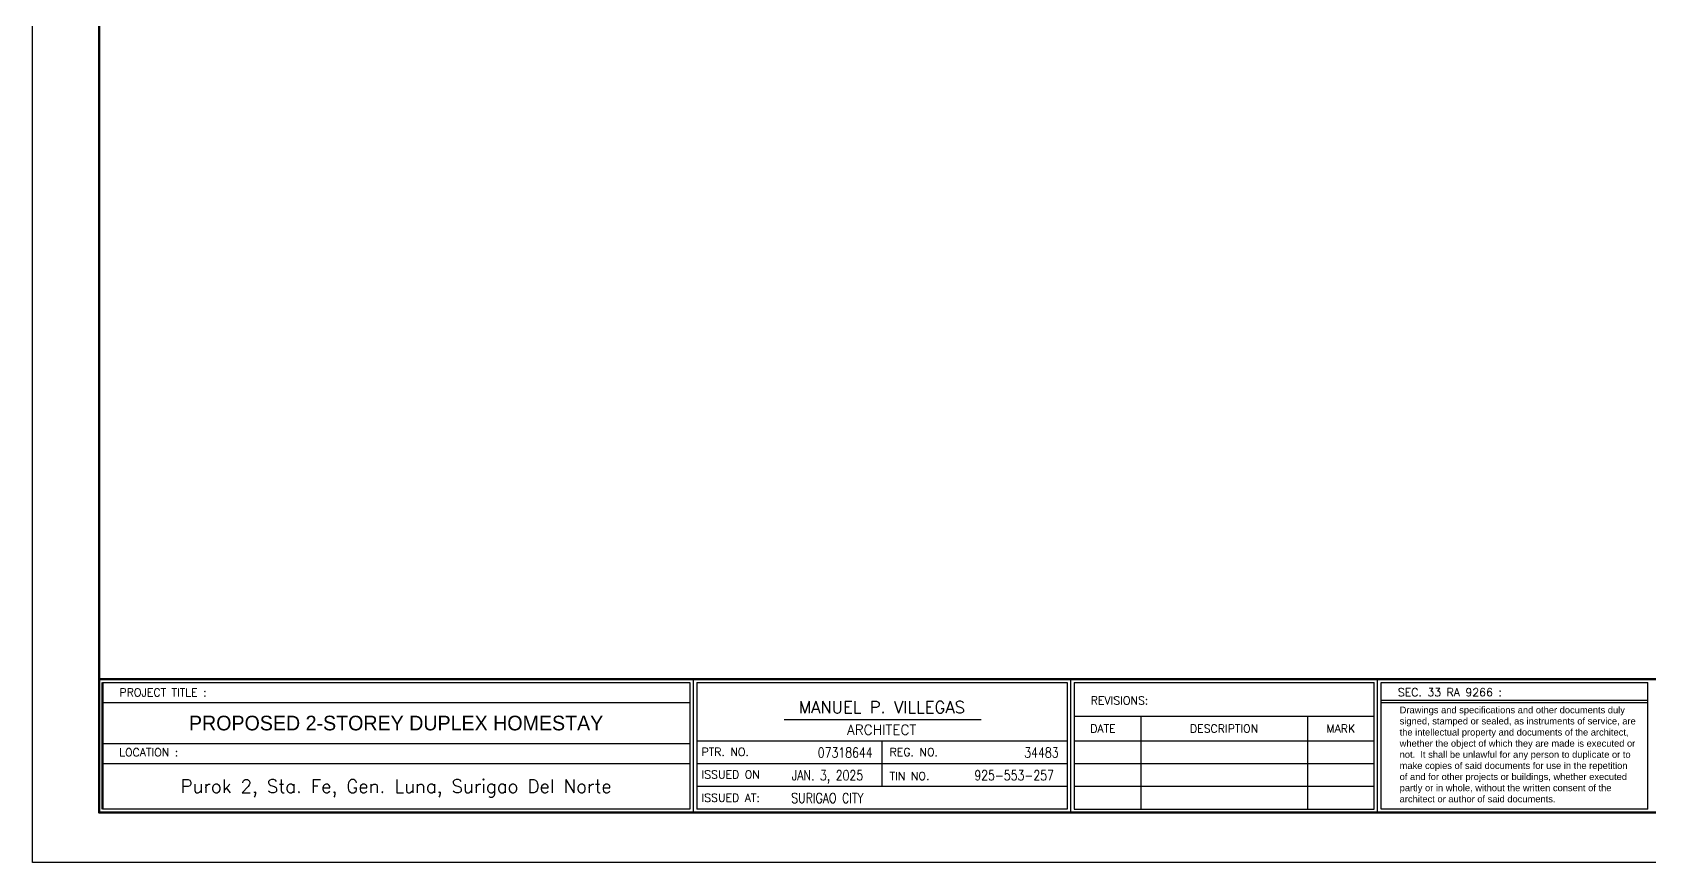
# Model space of a CAD drawing. Header units: millimetres. Extents: x 568137 to 731329, y -326076 to -191870.
# Drawn here: x 644229 to 668478, y -326076 to -313636 of the extents above; entities that cross this region are included whole.
import ezdxf
from ezdxf.enums import TextEntityAlignment as Align

# ---------------------------------------------------------------- set-up
doc = ezdxf.new("R2010")
doc.units = ezdxf.units.MM
doc.header["$LTSCALE"] = 300
doc.header["$MEASUREMENT"] = 0
doc.layers.get('DEFPOINTS').update_dxf_attribs({"color": 8})
for name, color, linetype, lineweight in [('BORDER', 5, 'Continuous', 50), ('TB-TXT', 4, 'Continuous', 35), ('TBLK', 7, 'Continuous', 40), ('TITLE', 3, 'Continuous', 30)]:
    doc.layers.add(name, color=color, linetype=linetype, lineweight=lineweight)
doc.styles.add('AVA', font='')
doc.styles.add('JESS', font='SIMPLEX')
doc.styles.add('PSM', font='simplex')
doc.styles.get('AVA').set_extended_font_data('AvantGarde Bk BT')

msp = doc.modelspace()

# ---------------------------------------------------------------- linework, layer by layer
at = {"layer": 'BORDER'}
for p, q in [((685529.4, -323325.5), (645229.4, -323325.5)), ((645229.4, -323325.5), (645229.4, -325325.5)), ((685529.4, -325325.5), (645229.4, -325325.5))]:
    msp.add_line(p, q, dxfattribs=at)
at = {"layer": 'BORDER', "color": 4}
msp.add_line((645281.9, -325273), (645281.9, -323378), dxfattribs=at)
at = {"layer": 'BORDER'}
msp.add_lwpolyline([(645229.4, -297125.5), (685529.4, -297125.5), (685529.4, -325325.5), (645229.4, -325325.5)], close=True, dxfattribs=at)
at = {"layer": 'DEFPOINTS'}
msp.add_lwpolyline([(644229.4, -296375.5), (686279.4, -296375.5), (686279.4, -326075.5), (644229.4, -326075.5)], close=True, dxfattribs=at)
at = {"layer": 'TITLE', "color": 4, "lineweight": -3}
for p, q in [((645281.9, -323378), (654084.9, -323378)), ((654084.9, -323378), (654084.9, -325273)), ((654137.4, -323325.5), (654137.4, -325325.5)), ((654189.9, -323378), (659742.4, -323378)), ((654189.9, -323378), (654189.9, -325273)), ((659742.4, -323378), (659742.4, -325273)), ((659794.9, -323325.5), (659794.9, -325325.5)), ((659847.4, -323378), (664347.1, -323378)), ((659847.4, -323378), (659847.4, -325273)), ((664347.1, -325273), (664347.1, -323378)), ((664399.6, -325325.5), (664399.6, -323325.5)), ((664452.1, -323378), (668452.1, -323378)), ((664452.1, -325273), (664452.1, -323378)), ((668452.1, -325273), (668452.1, -323378)), ((645281.9, -323678), (654084.9, -323678)), ((664452.1, -323640.5), (668452.1, -323640.5)), ((664452.1, -323678), (668452.1, -323678)), ((655502.9, -323933.6), (658457.7, -323933.6)), ((659847.4, -323879.3), (664347.1, -323879.3)), ((660847.1, -323879.3), (660847.1, -325273)), ((663347.3, -323879.3), (663347.3, -325273)), ((645281.9, -324290.6), (654084.9, -324290.6)), ((654189.9, -324249.4), (659742.4, -324249.4)), ((656966.1, -324249.4), (656966.1, -324931.8)), ((659847.4, -324248.5), (664347.1, -324248.5)), ((645281.9, -324590.6), (654084.9, -324590.6)), ((654189.9, -324590.6), (659742.4, -324590.6)), ((659847.4, -324590.6), (664347.1, -324590.6)), ((654189.9, -324931.8), (659742.4, -324931.8)), ((659847.4, -324931.8), (664347.1, -324931.8)), ((654084.9, -325273), (645281.9, -325273)), ((659742.4, -325273), (654189.9, -325273)), ((659847.4, -325273), (664347.1, -325273)), ((668452.1, -325273), (664452.1, -325273))]:
    msp.add_line(p, q, dxfattribs=at)

# ---------------------------------------------------------------- texts
at = {"layer": 'TB-TXT', "style": 'JESS'}
for s, p in [('PROJECT TITLE :', (645535.2, -323585.6)), ('SEC. 33 RA 9266 :', (664703, -323583)), ('REVISIONS:', (660097.2, -323706.8)), ('LOCATION :', (645531.6, -324482.8)), ('PTR. NO.', (654262.4, -324476.8)), ('REG. NO.', (657082.9, -324479.5)), ('ISSUED ON', (654262.4, -324815.2)), ('TIN NO.', (657082.9, -324837.9)), ('ISSUED AT:', (654262.4, -325164.1))]:
    msp.add_text(s, height=120, dxfattribs=at).set_placement(p)
for s, p in [('DATE', (660281.2, -324067.5)), ('DESCRIPTION', (662097.2, -324067.5)), ('MARK', (663847.2, -324067.5))]:
    msp.add_text(s, height=120, dxfattribs=at).set_placement(p, align=Align.MIDDLE_CENTER)
at = {"layer": 'TB-TXT', "linetype": 'Continuous', "style": 'PSM', "width": 0.8}
for s, p in [('07318644', (656006, -324501)), ('34483', (659101.9, -324501)), (' JAN. 3, 2025', (655534.2, -324842.2)), ('925-553-257', (658353.2, -324842.2)), ('SURIGAO CITY', (655607.6, -325183.4))]:
    msp.add_text(s, height=150, dxfattribs=at).set_placement(p)
at = {"layer": 'TB-TXT', "insert": (664729.9, -323738.3), "char_height": 100, "width": 3536.489, "attachment_point": 1, "style": 'PSM'}
msp.add_mtext('{\\fArial|b0|i0|c0|p34;\\C30;Drawings and specifications and other documents duly signed, stamped or sealed, as instruments of service, are the intellectual property and documents of the architect, whether the object of which they are made is executed or not.  It shall be unlawful for any person to duplicate or to make copies of said documents for use in the repetition of and for other projects or buildings, whether executed partly or in whole, without the written consent of the architect or author of said documents.}', dxfattribs=at)
at = {"layer": 'TBLK'}
for s, height, style, p in [('MANUEL P. VILLEGAS', 180, 'PSM', (656966.1, -323747)), ('PROPOSED 2-STOREY DUPLEX HOMESTAY', 220, 'AVA', (649683.4, -323984.3)), ('Purok 2, Sta. Fe, Gen. Luna, Surigao Del Norte', 200, 'PSM', (649683.4, -324931.8))]:
    msp.add_text(s, height=height, dxfattribs=dict(at, style=style)).set_placement(p, align=Align.MIDDLE_CENTER)
at = {"layer": 'TBLK', "style": 'PSM'}
msp.add_text('ARCHITECT', height=150, dxfattribs=at).set_placement((656963.2, -324160.2), align=Align.CENTER)

doc.saveas('drawing.dxf')
